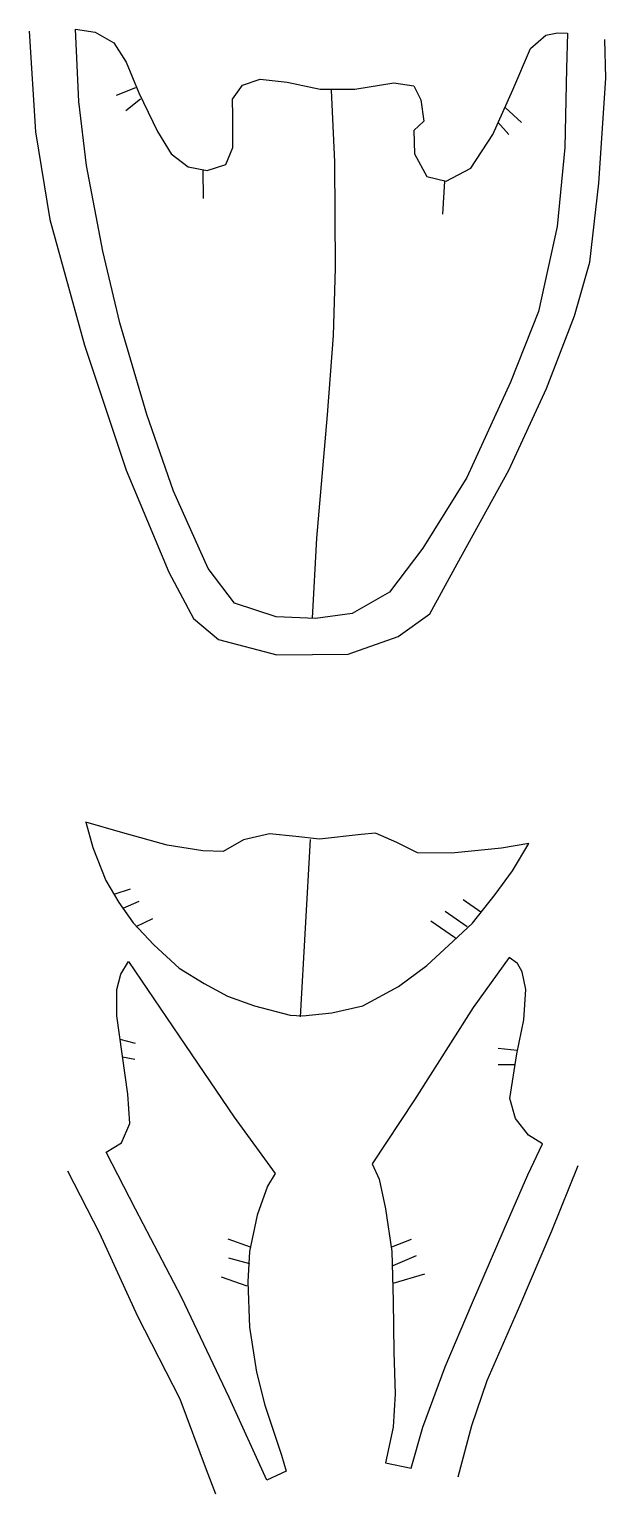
# Model space of a CAD drawing. Header units: inches. Extents: x 13 to 195, y 14 to 476.
import ezdxf

# ---------------------------------------------------------------- set-up
doc = ezdxf.new("R2010")
doc.units = ezdxf.units.IN
for name, color, linetype in [('1_TOE_1', 7, 'CONTINUOUS'), ('1_TOE_2', 7, 'CONTINUOUS'), ('2_SIDES_1', 7, 'CONTINUOUS'), ('2_SIDES_2', 7, 'CONTINUOUS'), ('3_HEEL_1', 7, 'CONTINUOUS'), ('4_NOTCHES_1', 7, 'CONTINUOUS')]:
    doc.layers.add(name, color=color, linetype=linetype)

msp = doc.modelspace()

# ---------------------------------------------------------------- linework, layer by layer
at = {"layer": '1_TOE_1', "color": 6}
for p, q in [((28.800158, 452.951524), (27.754582, 475.784884)), ((27.754582, 475.784884), (33.912308, 474.878238)), ((33.912308, 474.878238), (39.856389, 471.534693)), ((39.856389, 471.534693), (43.757194, 465.404858)), ((171.18343, 469.677167), (176.013, 473.949476)), ((176.013, 473.949476), (179.72805, 474.692485)), ((179.72805, 474.692485), (182.8645, 474.556709)), ((182.8645, 474.556709), (182.57479, 463.417861)), ((165.61086, 456.674489), (171.18343, 469.677167)), ((43.757194, 465.404858), (47.657997, 455.745728)), ((182.57479, 463.417861), (182.03805, 438.459676)), ((77.192651, 453.702449), (80.350442, 458.160508)), ((80.350442, 458.160508), (85.923019, 460.018034)), ((85.923019, 460.018034), (94.467635, 459.089273)), ((94.467635, 459.089273), (104.86978, 456.860243)), ((115.82918, 456.860243), (128.08884, 458.903519)), ((128.08884, 458.903519), (134.40443, 457.974758)), ((134.40443, 457.974758), (136.63346, 453.516695)), ((47.657997, 455.745728), (53.602078, 443.486058)), ((77.378401, 448.315625), (77.192651, 453.702449)), ((104.86978, 456.860243), (115.82918, 456.860243)), ((136.63346, 453.516695), (137.56222, 446.829606)), ((159.29527, 442.557297), (165.61086, 456.674489)), ((31.215466, 432.823956), (28.800158, 452.951524)), ((77.378401, 438.470741), (77.378401, 448.315625)), ((137.56222, 446.829606), (134.40443, 443.857565)), ((134.40443, 443.857565), (134.59018, 436.427462)), ((53.602078, 443.486058), (57.874387, 436.427462)), ((152.42243, 431.969402), (159.29527, 442.557297)), ((57.874387, 436.427462), (63.261208, 432.340906)), ((75.149371, 433.083917), (77.378401, 438.470741)), ((134.59018, 436.427462), (138.49099, 429.368865)), ((182.03805, 438.459676), (179.62275, 413.501489)), ((36.314449, 405.718829), (31.215466, 432.823956)), ((63.261208, 432.340906), (69.20529, 431.226391)), ((69.20529, 431.226391), (75.149371, 433.083917)), ((144.62082, 427.882846), (152.42243, 431.969402)), ((138.49099, 429.368865), (144.62082, 427.882846)), ((179.62275, 413.501489), (173.71866, 386.66473)), ((41.681803, 383.175951), (36.314449, 405.718829)), ((173.71866, 386.66473), (164.86253, 364.390221)), ((50.269564, 354.192251), (41.681803, 383.175951)), ((164.86253, 364.390221), (151.17578, 334.333049)), ((58.588961, 330.039169), (50.269564, 354.192251)), ((151.17578, 334.333049), (137.22067, 312.058538)), ((69.592031, 305.617717), (58.588961, 330.039169)), ((137.22067, 312.058538), (126.75433, 298.103424)), ((77.911426, 294.614647), (69.592031, 305.617717)), ((126.75433, 298.103424), (114.94615, 291.39424)), ((91.061439, 290.32076), (77.911426, 294.614647)), ((114.94615, 291.39424), (103.40635, 289.78403)), ((103.40635, 289.78403), (91.061439, 290.32076))]:
    msp.add_line(p, q, dxfattribs=at)
at = {"layer": '1_TOE_2', "color": 4}
for p, q in [((13.162979, 475.181294), (15.073841, 443.413218)), ((194.93369, 460.372116), (194.69483, 472.553857)), ((192.78397, 427.170895), (194.93369, 460.372116)), ((15.073841, 443.413218), (19.612137, 415.705726)), ((189.91768, 402.329694), (192.78397, 427.170895)), ((19.612137, 415.705726), (30.599592, 376.055347)), ((185.14052, 385.370797), (189.91768, 402.329694)), ((176.30279, 362.440459), (185.14052, 385.370797)), ((30.599592, 376.055347), (43.736766, 336.643825)), ((164.3599, 336.643825), (176.30279, 362.440459)), ((43.736766, 336.643825), (57.112797, 304.398036)), ((148.11758, 307.02547), (164.3599, 336.643825)), ((139.5187, 291.26086), (148.11758, 307.02547)), ((57.112797, 304.398036), (64.9951, 289.82772)), ((129.48668, 284.09513), (139.5187, 291.26086)), ((64.9951, 289.82772), (72.877405, 283.1397)), ((72.877405, 283.1397), (91.269447, 278.36255)), ((113.72207, 278.6014), (129.48668, 284.09513)), ((91.269447, 278.36255), (113.72207, 278.6014))]:
    msp.add_line(p, q, dxfattribs=at)
at = {"layer": '2_SIDES_1', "color": 6}
for p, q in [((42.001517, 177.53059), (44.427426, 181.57378)), ((44.427426, 181.57378), (62.419593, 155.09093)), ((164.50998, 182.78673), (153.18906, 167.01832)), ((167.13805, 180.9673), (164.50998, 182.78673)), ((168.55316, 178.33923), (167.13805, 180.9673)), ((40.788561, 172.67877), (42.001517, 177.53059)), ((169.76612, 172.67877), (168.55316, 178.33923)), ((40.788561, 164.39025), (40.788561, 172.67877)), ((169.15964, 163.17729), (169.76612, 172.67877)), ((153.18906, 167.01832), (134.59042, 137.9074)), ((44.225269, 139.72683), (40.788561, 164.39025)), ((166.93589, 152.46286), (169.15964, 163.17729)), ((62.419593, 155.09093), (77.78369, 132.4491)), ((164.71214, 138.31171), (166.93589, 152.46286)), ((44.831747, 130.42751), (44.225269, 139.72683)), ((134.59042, 137.9074), (121.24791, 117.69148)), ((166.53157, 132.04478), (164.71214, 138.31171)), ((42.203677, 124.36274), (44.831747, 130.42751)), ((77.78369, 132.4491), (90.721878, 114.65909)), ((170.57475, 126.78865), (166.53157, 132.04478)), ((175.02225, 123.9584), (170.57475, 126.78865)), ((37.351857, 121.33035), (42.203677, 124.36274)), ((46.651178, 103.33818), (37.351857, 121.33035)), ((170.37259, 114.25478), (175.02225, 123.9584)), ((121.24791, 117.69148), (123.47166, 112.83966)), ((90.721878, 114.65909), (88.295969, 110.61591)), ((123.47166, 112.83966), (125.49326, 103.54035)), ((162.8927, 97.07123), (170.37259, 114.25478)), ((88.295969, 110.61591), (85.061422, 101.51875)), ((61.206639, 75.64236), (46.651178, 103.33818)), ((125.49326, 103.54035), (127.51485, 89.99566)), ((85.061422, 101.51875), (82.635511, 89.99566)), ((152.58259, 73.21645), (162.8927, 97.07123)), ((82.635511, 89.99566), (82.029033, 80.49419)), ((127.51485, 89.99566), (127.91917, 74.42941)), ((82.029033, 80.49419), (82.635511, 66.14088)), ((76.166416, 43.90337), (61.206639, 75.64236)), ((127.91917, 74.42941), (128.12132, 58.25667)), ((144.29406, 53.60702), (152.58259, 73.21645)), ((82.635511, 66.14088), (84.859262, 51.98975)), ((128.12132, 58.25667), (128.52565, 45.11633)), ((84.859262, 51.98975), (87.487331, 41.47746)), ((137.21849, 34.60406), (144.29406, 53.60702)), ((88.093809, 17.82485), (76.166416, 43.90337)), ((128.52565, 45.11633), (127.91917, 34.60406)), ((87.487331, 41.47746), (92.74347, 25.70906)), ((127.91917, 34.60406), (125.49326, 23.28315)), ((133.57962, 21.66588), (137.21849, 34.60406)), ((92.74347, 25.70906), (94.158583, 20.65507)), ((125.49326, 23.28315), (133.57962, 21.66588)), ((94.158583, 20.65507), (88.093809, 17.82485))]:
    msp.add_line(p, q, dxfattribs=at)
at = {"layer": '2_SIDES_2', "color": 4}
for p, q in [((186.14101, 117.085), (177.85248, 96.46475)), ((25.222305, 115.46774), (35.330263, 95.85828)), ((35.330263, 95.85828), (47.257656, 69.57758)), ((177.85248, 96.46475), (167.74453, 72.81214)), ((47.257656, 69.57758), (60.600162, 43.49906)), ((167.74453, 72.81214), (157.43441, 49.15953)), ((157.43441, 49.15953), (152.58259, 35.00837)), ((60.600162, 43.49906), (68.888687, 21.26155)), ((152.58259, 35.00837), (148.33724, 18.83563)), ((68.888687, 21.26155), (71.921074, 13.5795))]:
    msp.add_line(p, q, dxfattribs=at)
at = {"layer": '3_HEEL_1', "color": 6}
for p, q in [((30.949173, 225.49288), (33.17226, 217.57314)), ((42.620372, 222.15826), (30.949173, 225.49288)), ((56.653602, 218.26786), (42.620372, 222.15826)), ((88.888342, 221.88037), (80.690715, 219.93517)), ((97.224913, 221.04671), (88.888342, 221.88037)), ((122.37357, 222.01931), (117.78846, 221.60249)), ((129.04283, 219.10151), (122.37357, 222.01931)), ((33.17226, 217.57314), (37.340546, 207.15243)), ((67.907972, 216.4616), (56.653602, 218.26786)), ((80.690715, 219.93517), (74.299344, 216.32266)), ((104.72783, 220.21305), (97.224913, 221.04671)), ((117.78846, 221.60249), (104.72783, 220.21305)), ((135.57314, 215.90583), (129.04283, 219.10151)), ((162.11123, 217.29526), (146.27174, 215.76689)), ((170.72568, 218.82363), (162.11123, 217.29526)), ((165.58479, 210.20917), (170.72568, 218.82363)), ((74.299344, 216.32266), (67.907972, 216.4616)), ((146.27174, 215.76689), (135.57314, 215.90583)), ((160.02708, 202.70626), (165.58479, 210.20917)), ((37.340546, 207.15243), (41.369888, 200.20528)), ((41.369888, 200.20528), (45.955001, 193.81391)), ((152.941, 193.67497), (160.02708, 202.70626)), ((45.955001, 193.81391), (52.485317, 186.86677)), ((146.82751, 187.97831), (152.941, 193.67497)), ((52.485317, 186.86677), (60.405058, 179.5028)), ((138.49094, 180.33646), (146.82751, 187.97831)), ((129.5986, 173.6672), (138.49094, 180.33646)), ((60.405058, 179.5028), (68.324802, 174.6398)), ((68.324802, 174.6398), (75.688772, 170.61046)), ((118.34423, 167.55371), (129.5986, 173.6672)), ((75.688772, 170.61046), (84.164286, 167.55371)), ((84.164286, 167.55371), (95.418656, 164.63592)), ((108.61823, 165.33063), (118.34423, 167.55371)), ((95.418656, 164.63592), (99.447998, 164.35803)), ((99.447998, 164.35803), (108.61823, 165.33063))]:
    msp.add_line(p, q, dxfattribs=at)
at = {"layer": '4_NOTCHES_1', "color": 3}
for p, q in [((46.694952, 457.352654), (40.584254, 454.931433)), ((48.193801, 453.778472), (43.581954, 450.088995)), ((109.53137, 433.947528), (108.4937, 456.545579)), ((163.25938, 451.126659), (168.33242, 446.399515)), ((164.41235, 442.594743), (160.95346, 446.514812)), ((67.909447, 431.295717), (68.024742, 422.417912)), ((109.76196, 400.396343), (109.53137, 433.947528)), ((144.12022, 427.836833), (143.42844, 417.460176)), ((109.07018, 379.18184), (109.76196, 400.396343)), ((107.22544, 354.04728), (109.07018, 379.18184)), ((103.88185, 315.19247), (107.22544, 354.04728)), ((102.4983, 289.94261), (103.88185, 315.19247)), ((101.75679, 220.07281), (98.592107, 164.08221)), ((39.892477, 202.77869), (45.080803, 204.50814)), ((42.77488, 198.39745), (47.847914, 200.58807)), ((155.53454, 197.1292), (150.00032, 201.04927)), ((46.810247, 192.63263), (52.11387, 195.16914)), ((147.5791, 188.94315), (139.73896, 194.24678)), ((151.26858, 192.51733), (144.35081, 197.35978)), ((41.737216, 157.00612), (46.579654, 155.73786)), ((167.06416, 153.43194), (161.06876, 154.12372)), ((42.544288, 151.47191), (46.46436, 150.78013)), ((166.25708, 148.93537), (161.06876, 148.93537)), ((82.89795, 91.4026), (75.864883, 93.93911)), ((127.51757, 91.51788), (133.74356, 93.93911)), ((82.667358, 86.09897), (76.095475, 87.9437)), ((127.86346, 85.63778), (135.24241, 88.75079)), ((81.860283, 79.0659), (73.789552, 81.9483)), ((127.86346, 79.98826), (137.89422, 82.98597))]:
    msp.add_line(p, q, dxfattribs=at)

doc.saveas('drawing.dxf')
